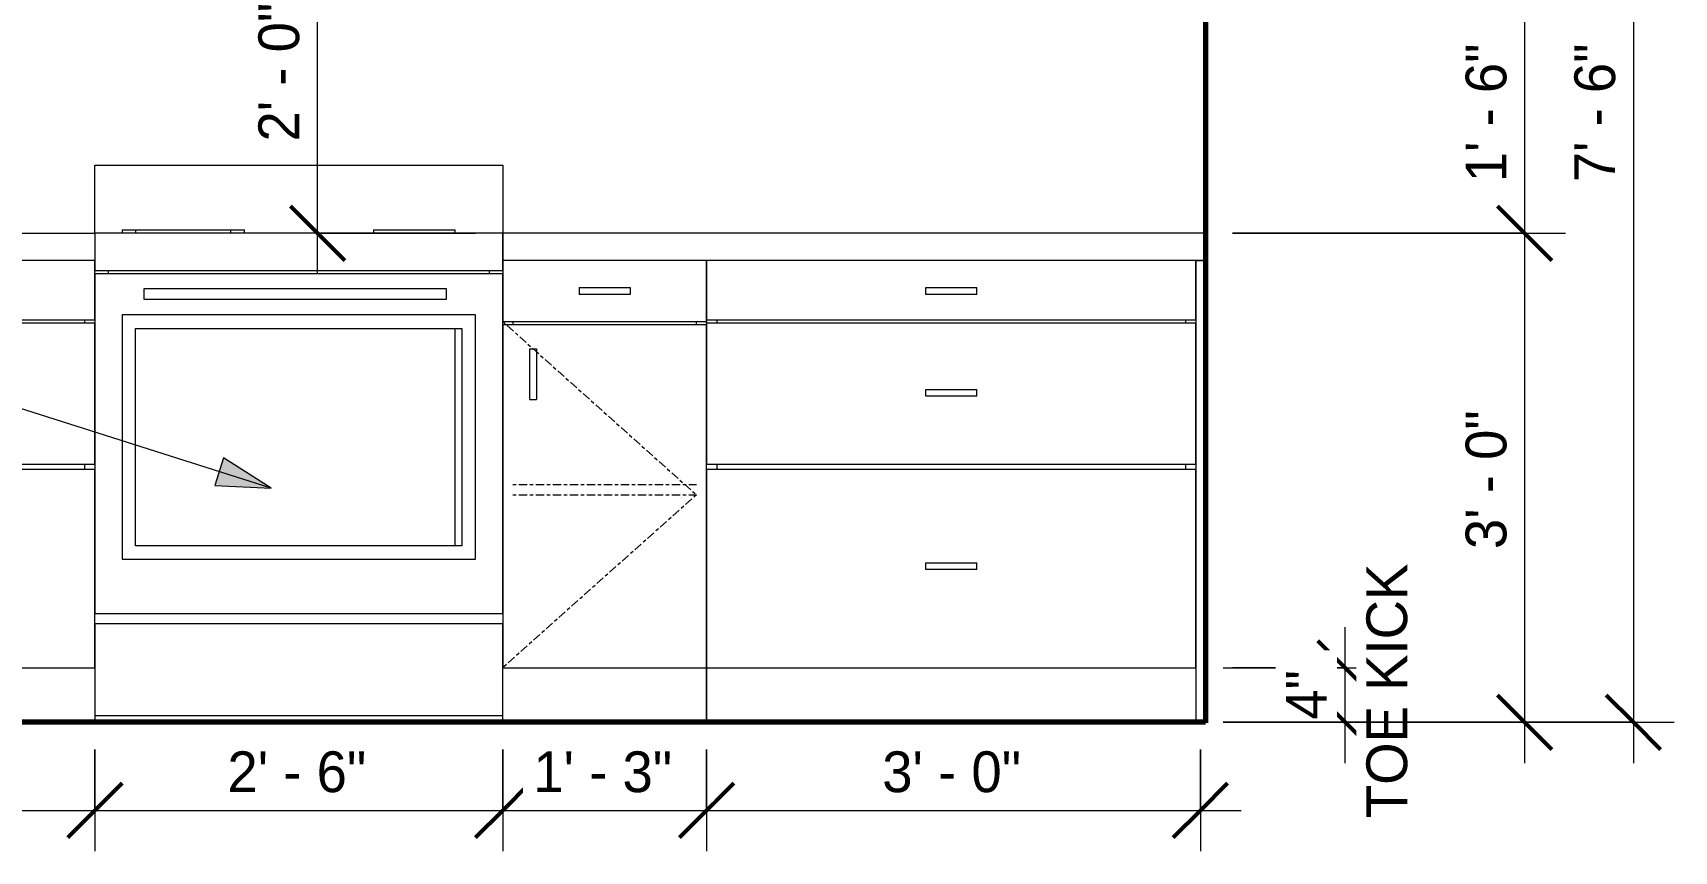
# Model space of a CAD drawing. Header units: inches. Extents: x -3862 to -1699, y -13 to 10420.
# Drawn here: x -3207.7 to -3087, y -9.5 to 50.8 of the extents above; entities that cross this region are included whole.
import ezdxf

# ---------------------------------------------------------------- set-up
doc = ezdxf.new("R2010")
doc.units = ezdxf.units.IN
doc.header["$MEASUREMENT"] = 0
doc.linetypes.add('Center', pattern=[1.25, 0.25, -0.1875, 0.625, -0.1875])
for name, color, linetype, lineweight in [('0-5', 130, 'Continuous', 5), ('A-ANNO-DIMS', 211, 'Continuous', 9), ('A-ANNO-DIMS-32', 211, 'Continuous', 9), ('A-FLOR-2', 7, 'Continuous', 70), ('A-WALL', 113, 'Continuous', 18), ('A-WALL-1', 7, 'Continuous', 70), ('G-ANNO-TEXT', 231, 'Continuous', 9), ('Q-CASE', 31, 'Continuous', 9), ('Q-CASE-2', 31, 'Center', 9), ('Q-SPCQ', 91, 'Continuous', 9)]:
    doc.layers.add(name, color=color, linetype=linetype, lineweight=lineweight)
doc.styles.add('Century Gothic', font='ufonts.com_century-gothic.ttf', dxfattribs={"height": 3})
doc.dimstyles.new('OD_1__HACK', dxfattribs={"dimscale": 12, "dimtxt": 3.132505, "dimasz": 0.333333, "dimexe": 0.25, "dimexo": 0.166667, "dimgap": 0.041667, "dimtad": 1, "dimdec": 0, "dimzin": 3, "dimdsep": 46, "dimlunit": 4, "dimtxsty": 'Century Gothic', "dimblk1": 'OBLIQUE', "dimblk2": 'OBLIQUE', "dimsah": 1, "dimcen": 0.09, "dimdle": 0.25, "dimazin": 0, "dimtfac": 1, "dimtdec": 4, "dimtix": 1, "dimtmove": 0, "dimatfit": 3, "dimfxl": 1, "dimtvp": 1, "dimtfill": 1, "dimfrac": 2, "dimtolj": 1, "dimtzin": 0, "dimarcsym": 2})
doc.dimstyles.new('OD_1__HACK_2', dxfattribs={"dimscale": 12, "dimtxt": 3.132505, "dimasz": 0.333333, "dimexe": 0.25, "dimexo": 0.166667, "dimgap": 0.041667, "dimtad": 1, "dimdec": 0, "dimzin": 3, "dimdsep": 46, "dimlunit": 4, "dimtxsty": 'Century Gothic', "dimblk1": 'OBLIQUE', "dimblk2": 'OBLIQUE', "dimsah": 1, "dimcen": 0.09, "dimdle": 0.25, "dimazin": 0, "dimtfac": 1, "dimtdec": 4, "dimtix": 1, "dimtmove": 0, "dimatfit": 3, "dimfxl": 1, "dimtvp": 1, "dimtfill": 1, "dimfrac": 2, "dimtolj": 1, "dimtzin": 0, "dimarcsym": 2})

# ---------------------------------------------------------------- blocks, each defined once
blk = doc.blocks.new('CTR - 1st Phase - Shell_rvt-2-1ST FLOOR - 2BD D - ADA TYPE B - KITCHEN BACK WALL')
at = {"layer": 'A-FLOR-2'}
blk.add_line((-10017.71, 0), (-10165.81, 0), dxfattribs=at)
at = {"layer": 'A-WALL-1'}
blk.add_line((-10017.71, 108.75), (-10017.71, -0.03), dxfattribs=at)
blk = doc.blocks.new('Single Door 1 Drawer 211 - 211 Base Cabinet Single Door1 Drawer 15_-2709781-1ST FLOOR - 2BD D - ADA TYPE B - KITCHEN BACK WALL')
at = {"layer": 'Q-CASE'}
for p, q in [((-10069.42, 34), (-10069.42, 29.5)), ((-10054.42, 34), (-10069.42, 34)), ((-10054.42, 29.5), (-10054.42, 34)), ((-10063.79, 32), (-10060.04, 32)), ((-10063.79, 32), (-10063.79, 31.5)), ((-10060.04, 31.5), (-10063.79, 31.5)), ((-10060.04, 32), (-10060.04, 31.5)), ((-10069.42, 29.5), (-10054.42, 29.5)), ((-10069.42, 29.25), (-10069.42, 4)), ((-10054.42, 29.25), (-10069.42, 29.25)), ((-10068.67, 29.5), (-10068.67, 29.25)), ((-10055.17, 29.25), (-10055.17, 29.5)), ((-10054.42, 29.5), (-10054.42, 29.37)), ((-10054.42, 4), (-10054.42, 29.25)), ((-10067.41, 27.5), (-10066.92, 27.5)), ((-10067.41, 23.75), (-10067.41, 27.5)), ((-10066.92, 27.5), (-10066.92, 23.75)), ((-10067.41, 23.75), (-10066.92, 23.75)), ((-10069.42, 4), (-10054.42, 4)), ((-10054.42, 0), (-10054.42, 4))]:
    blk.add_line(p, q, dxfattribs=at)
at = {"layer": 'Q-CASE-2'}
for p, q in [((-10069.42, 29.5), (-10055.17, 16.75)), ((-10068.67, 17.5), (-10055.17, 17.5)), ((-10055.17, 16.75), (-10069.42, 4)), ((-10068.67, 16.75), (-10055.17, 16.75))]:
    blk.add_line(p, q, dxfattribs=at)
blk = doc.blocks.new('Base Cabinet 3 Drawer 230 - Base Cabinet 3 Drawer 230 36_-2567957-1ST FLOOR - 2BD D - ADA TYPE B - KITCHEN BACK WALL')
at = {"layer": 'Q-CASE'}
for p, q in [((-10018.42, 34), (-10054.42, 34)), ((-10054.42, 34), (-10054.42, 29.62)), ((-10018.42, 29.62), (-10018.42, 34)), ((-10038.29, 32), (-10034.54, 32)), ((-10038.29, 31.5), (-10038.29, 32)), ((-10034.54, 31.5), (-10038.29, 31.5)), ((-10034.54, 31.5), (-10034.54, 32)), ((-10054.42, 29.62), (-10018.42, 29.62)), ((-10054.42, 29.37), (-10054.42, 29.5)), ((-10018.42, 29.37), (-10054.42, 29.37)), ((-10054.42, 29.37), (-10054.42, 19)), ((-10053.67, 29.62), (-10053.67, 29.37)), ((-10019.17, 29.37), (-10019.17, 29.62)), ((-10018.42, 19), (-10018.42, 29.37)), ((-10038.29, 24.5), (-10034.54, 24.5)), ((-10038.29, 24), (-10038.29, 24.5)), ((-10034.54, 24), (-10034.54, 24.5)), ((-10034.54, 24), (-10038.29, 24)), ((-10054.42, 19), (-10018.42, 19)), ((-10018.42, 18.62), (-10054.42, 18.62)), ((-10054.42, 18.62), (-10054.42, 4)), ((-10053.67, 19), (-10053.67, 18.62)), ((-10019.17, 18.62), (-10019.17, 19)), ((-10018.42, 4), (-10018.42, 18.62)), ((-10038.29, 11.75), (-10034.54, 11.75)), ((-10038.29, 11.25), (-10038.29, 11.75)), ((-10034.54, 11.25), (-10038.29, 11.25)), ((-10034.54, 11.25), (-10034.54, 11.75)), ((-10054.42, 4), (-10018.42, 4)), ((-10054.42, 4), (-10054.42, 0))]:
    blk.add_line(p, q, dxfattribs=at)
blk = doc.blocks.new('Base Cabinet 3 Drawer 230 - Base Cabinet 3 Drawer 230 30_-2571672-1ST FLOOR - 2BD D - ADA TYPE B - KITCHEN BACK WALL')
at = {"layer": 'Q-CASE'}
for p, q in [((-10099.42, 34), (-10129.42, 34)), ((-10129.42, 34), (-10129.42, 29.62)), ((-10099.42, 29.62), (-10099.42, 34)), ((-10116.29, 32), (-10112.54, 32)), ((-10116.29, 31.5), (-10116.29, 32)), ((-10112.54, 31.5), (-10116.29, 31.5)), ((-10112.54, 31.5), (-10112.54, 32)), ((-10129.42, 29.62), (-10099.42, 29.62)), ((-10129.42, 29.37), (-10129.42, 29.62)), ((-10099.42, 29.37), (-10129.42, 29.37)), ((-10129.42, 29.37), (-10129.42, 19)), ((-10128.67, 29.62), (-10128.67, 29.37)), ((-10100.17, 29.37), (-10100.17, 29.62)), ((-10099.42, 19), (-10099.42, 29.37)), ((-10116.29, 24.5), (-10112.54, 24.5)), ((-10116.29, 24), (-10116.29, 24.5)), ((-10112.54, 24), (-10112.54, 24.5)), ((-10112.54, 24), (-10116.29, 24)), ((-10129.42, 19), (-10099.42, 19)), ((-10129.42, 18.62), (-10129.42, 19)), ((-10099.42, 18.62), (-10129.42, 18.62)), ((-10129.42, 18.62), (-10129.42, 4)), ((-10128.67, 19), (-10128.67, 18.62)), ((-10100.17, 18.62), (-10100.17, 19)), ((-10099.42, 4), (-10099.42, 18.62)), ((-10116.29, 11.75), (-10112.54, 11.75)), ((-10116.29, 11.25), (-10116.29, 11.75)), ((-10112.54, 11.25), (-10116.29, 11.25)), ((-10112.54, 11.25), (-10112.54, 11.75)), ((-10129.42, 4), (-10099.42, 4)), ((-10129.42, 4), (-10129.42, 0))]:
    blk.add_line(p, q, dxfattribs=at)
blk = doc.blocks.new('Cabinet Filler29 - Cabinet Filler-2766051-1ST FLOOR - 2BD D - ADA TYPE B - KITCHEN BACK WALL')
at = {"layer": 'A-WALL'}
for q in [(-10017.71, 34), (-10018.42, 0)]:
    blk.add_line((-10018.42, 34), q, dxfattribs=at)
blk = doc.blocks.new('DIMBLOCK36-1ST FLOOR - 2BD D - ADA TYPE B - KITCHEN BACK WALL')
at = {"layer": 'A-ANNO-DIMS-32', "lineweight": 50}
for p, q in [((-3097.99, 54), (-3099.99, 56)), ((-3097.99, 54), (-3095.99, 52)), ((-3097.99, 36), (-3099.99, 38)), ((-3097.99, 36), (-3095.99, 34))]:
    blk.add_line(p, q, dxfattribs=at)
at = {"layer": 'A-ANNO-DIMS-32'}
for p, q in [((-3144.54, 54), (-3094.99, 54)), ((-3097.99, 54), (-3144.54, 54)), ((-3097.99, 54), (-3097.99, 36)), ((-3119.47, 36), (-3094.99, 36)), ((-3097.99, 36), (-3119.47, 36))]:
    blk.add_line(p, q, dxfattribs=at)
at = {"layer": 'A-ANNO-DIMS-32', "color": 0, "insert": (-3102.33, 39.75), "char_height": 3, "width": 12.5897, "attachment_point": 1, "rotation": 90, "line_spacing_factor": 0.984502, "style": 'Century Gothic', "bg_fill": 3, "box_fill_scale": 1.25, "bg_fill_color": 256, "bg_fill_true_color": 13158600, "bg_fill_transparency": 0}
blk.add_mtext('1\' - 6"', dxfattribs=at)
blk = doc.blocks.new('_Oblique')
at = {"color": 0, "linetype": 'ByBlock', "lineweight": -2}
blk.add_line((-0.5, -0.5), (0.5, 0.5), dxfattribs=at)
blk = doc.blocks.new('DIMBLOCK37-1ST FLOOR - 2BD D - ADA TYPE B - KITCHEN BACK WALL')
at = {"layer": 'A-ANNO-DIMS-32', "lineweight": 50}
for p, q in [((-3097.99, 36), (-3099.99, 38)), ((-3097.99, 36), (-3095.99, 34)), ((-3097.99, 0), (-3099.99, 2)), ((-3097.99, 0), (-3095.99, -2))]:
    blk.add_line(p, q, dxfattribs=at)
at = {"layer": 'A-ANNO-DIMS-32'}
for p, q in [((-3119.47, 36), (-3094.99, 36)), ((-3097.99, 36), (-3119.47, 36)), ((-3097.99, 36), (-3097.99, -3)), ((-3119.22, 0), (-3094.99, 0)), ((-3097.99, 0), (-3119.22, 0))]:
    blk.add_line(p, q, dxfattribs=at)
at = {"layer": 'A-ANNO-DIMS-32', "color": 0, "insert": (-3102.33, 12.75), "char_height": 3, "width": 12.5897, "attachment_point": 1, "rotation": 90, "line_spacing_factor": 0.984502, "style": 'Century Gothic', "bg_fill": 3, "box_fill_scale": 1.25, "bg_fill_color": 256, "bg_fill_true_color": 13158600, "bg_fill_transparency": 0}
blk.add_mtext('3\' - 0"', dxfattribs=at)
blk = doc.blocks.new('DIMBLOCK43-1ST FLOOR - 2BD D - ADA TYPE B - KITCHEN BACK WALL')
at = {"layer": 'A-ANNO-DIMS-32'}
for p, q in [((-3233.17, -2), (-3233.17, -9.49)), ((-3233.17, -6.49), (-3233.17, -2)), ((-3203.17, -2), (-3203.17, -9.49)), ((-3203.17, -6.49), (-3203.17, -2)), ((-3233.17, -6.49), (-3203.17, -6.49))]:
    blk.add_line(p, q, dxfattribs=at)
at = {"layer": 'A-ANNO-DIMS-32', "lineweight": 50}
for p, q in [((-3233.17, -6.49), (-3231.17, -4.49)), ((-3203.17, -6.49), (-3201.17, -4.49)), ((-3233.17, -6.49), (-3235.17, -8.49)), ((-3203.17, -6.49), (-3205.17, -8.49))]:
    blk.add_line(p, q, dxfattribs=at)
at = {"layer": 'A-ANNO-DIMS-32', "color": 0, "insert": (-3223.42, -2.14), "char_height": 3, "width": 12.5897, "attachment_point": 1, "line_spacing_factor": 0.984502, "style": 'Century Gothic', "bg_fill": 3, "box_fill_scale": 1.25, "bg_fill_color": 256, "bg_fill_true_color": 13158600, "bg_fill_transparency": 0}
blk.add_mtext('2\' - 6"', dxfattribs=at)
blk = doc.blocks.new('DIMBLOCK44-1ST FLOOR - 2BD D - ADA TYPE B - KITCHEN BACK WALL')
at = {"layer": 'A-ANNO-DIMS-32'}
for p, q in [((-3203.17, -2), (-3203.17, -9.49)), ((-3203.17, -6.49), (-3203.17, -2)), ((-3173.17, -2), (-3173.17, -9.49)), ((-3173.17, -6.49), (-3173.17, -2)), ((-3203.17, -6.49), (-3173.17, -6.49))]:
    blk.add_line(p, q, dxfattribs=at)
at = {"layer": 'A-ANNO-DIMS-32', "lineweight": 50}
for p, q in [((-3203.17, -6.49), (-3201.17, -4.49)), ((-3173.17, -6.49), (-3171.17, -4.49)), ((-3203.17, -6.49), (-3205.17, -8.49)), ((-3173.17, -6.49), (-3175.17, -8.49))]:
    blk.add_line(p, q, dxfattribs=at)
at = {"layer": 'A-ANNO-DIMS-32', "color": 0, "insert": (-3193.42, -2.14), "char_height": 3, "width": 12.5897, "attachment_point": 1, "line_spacing_factor": 0.984502, "style": 'Century Gothic', "bg_fill": 3, "box_fill_scale": 1.25, "bg_fill_color": 256, "bg_fill_true_color": 13158600, "bg_fill_transparency": 0}
blk.add_mtext('2\' - 6"', dxfattribs=at)
blk = doc.blocks.new('DIMBLOCK45-1ST FLOOR - 2BD D - ADA TYPE B - KITCHEN BACK WALL')
at = {"layer": 'A-ANNO-DIMS-32'}
for p, q in [((-3173.17, -2), (-3173.17, -9.49)), ((-3173.17, -6.49), (-3173.17, -2)), ((-3158.17, -2), (-3158.17, -9.49)), ((-3158.17, -6.49), (-3158.17, -2)), ((-3173.17, -6.49), (-3158.17, -6.49))]:
    blk.add_line(p, q, dxfattribs=at)
at = {"layer": 'A-ANNO-DIMS-32', "lineweight": 50}
for p, q in [((-3173.17, -6.49), (-3171.17, -4.49)), ((-3158.17, -6.49), (-3156.17, -4.49)), ((-3173.17, -6.49), (-3175.17, -8.49)), ((-3158.17, -6.49), (-3160.17, -8.49))]:
    blk.add_line(p, q, dxfattribs=at)
at = {"layer": 'A-ANNO-DIMS-32', "color": 0, "insert": (-3170.92, -2.14), "char_height": 3, "width": 12.5897, "attachment_point": 1, "line_spacing_factor": 0.984502, "style": 'Century Gothic', "bg_fill": 3, "box_fill_scale": 1.25, "bg_fill_color": 256, "bg_fill_true_color": 13158600, "bg_fill_transparency": 0}
blk.add_mtext('1\' - 3"', dxfattribs=at)
blk = doc.blocks.new('DIMBLOCK46-1ST FLOOR - 2BD D - ADA TYPE B - KITCHEN BACK WALL')
at = {"layer": 'A-ANNO-DIMS-32'}
for p, q in [((-3158.17, -2), (-3158.17, -9.49)), ((-3158.17, -6.49), (-3158.17, -2)), ((-3121.84, -2), (-3121.84, -9.49)), ((-3121.84, -6.49), (-3121.84, -2)), ((-3158.17, -6.49), (-3118.84, -6.49))]:
    blk.add_line(p, q, dxfattribs=at)
at = {"layer": 'A-ANNO-DIMS-32', "lineweight": 50}
for p, q in [((-3158.17, -6.49), (-3156.17, -4.49)), ((-3121.84, -6.49), (-3119.84, -4.49)), ((-3158.17, -6.49), (-3160.17, -8.49)), ((-3121.84, -6.49), (-3123.84, -8.49))]:
    blk.add_line(p, q, dxfattribs=at)
at = {"layer": 'A-ANNO-DIMS-32', "color": 0, "insert": (-3145.25, -2.14), "char_height": 3, "width": 12.5897, "attachment_point": 1, "line_spacing_factor": 0.984502, "style": 'Century Gothic', "bg_fill": 3, "box_fill_scale": 1.25, "bg_fill_color": 256, "bg_fill_true_color": 13158600, "bg_fill_transparency": 0}
blk.add_mtext('3\' - 0"', dxfattribs=at)
blk = doc.blocks.new('DIMBLOCK48-1ST FLOOR - 2BD D - ADA TYPE B - KITCHEN BACK WALL')
at = {"layer": 'A-ANNO-DIMS-32'}
for p, q in [((-3111.2, -3), (-3111.2, 7)), ((-3120.17, 4), (-3108.2, 4)), ((-3111.2, 4), (-3119.47, 4)), ((-3120.17, 0), (-3108.2, 0)), ((-3111.2, 0), (-3120.17, 0))]:
    blk.add_line(p, q, dxfattribs=at)
at = {"layer": 'A-ANNO-DIMS-32', "lineweight": 50}
for p, q in [((-3111.2, 4), (-3113.2, 6)), ((-3111.2, 4), (-3109.2, 2)), ((-3111.2, 0), (-3113.2, 2)), ((-3111.2, 0), (-3109.2, -2))]:
    blk.add_line(p, q, dxfattribs=at)
at = {"layer": 'A-ANNO-DIMS-32', "color": 0, "char_height": 3, "attachment_point": 1, "rotation": 90, "line_spacing_factor": 0.984502, "style": 'Century Gothic', "bg_fill": 3, "box_fill_scale": 1.25, "bg_fill_color": 256, "bg_fill_true_color": 13158600, "bg_fill_transparency": 0}
for s, insert, width in [('TOE KICK', (-3109.63, -7.05), 21.7187), ('4"', (-3115.55, 0.19), 4.3557)]:
    blk.add_mtext(s, dxfattribs=dict(at, insert=insert, width=width))
blk = doc.blocks.new('DIMBLOCK49-1ST FLOOR - 2BD D - ADA TYPE B - KITCHEN BACK WALL')
at = {"layer": 'A-ANNO-DIMS-32'}
for p, q in [((-3089.99, 93), (-3089.99, -3)), ((-3120.54, 90), (-3086.99, 90)), ((-3089.99, 90), (-3119.47, 90)), ((-3120.17, 0), (-3086.99, 0)), ((-3089.99, 0), (-3120.17, 0))]:
    blk.add_line(p, q, dxfattribs=at)
at = {"layer": 'A-ANNO-DIMS-32', "lineweight": 50}
for p, q in [((-3089.99, 90), (-3091.99, 92)), ((-3089.99, 90), (-3087.99, 88)), ((-3089.99, 0), (-3091.99, 2)), ((-3089.99, 0), (-3087.99, -2))]:
    blk.add_line(p, q, dxfattribs=at)
at = {"layer": 'A-ANNO-DIMS-32', "color": 0, "insert": (-3094.33, 39.75), "char_height": 3, "width": 12.5897, "attachment_point": 1, "rotation": 90, "line_spacing_factor": 0.984502, "style": 'Century Gothic', "bg_fill": 3, "box_fill_scale": 1.25, "bg_fill_color": 256, "bg_fill_true_color": 13158600, "bg_fill_transparency": 0}
blk.add_mtext('7\' - 6"', dxfattribs=at)
blk = doc.blocks.new('DIMBLOCK51-1ST FLOOR - 2BD D - ADA TYPE B - KITCHEN BACK WALL')
at = {"layer": 'A-ANNO-DIMS-32'}
for p, q in [((-3186.79, 33), (-3186.79, 63)), ((-3187.62, 60), (-3183.79, 60)), ((-3186.79, 60), (-3187.62, 60)), ((-3175.17, 36), (-3189.79, 36)), ((-3186.79, 36), (-3175.17, 36))]:
    blk.add_line(p, q, dxfattribs=at)
at = {"layer": 'A-ANNO-DIMS-32', "lineweight": 50}
for p, q in [((-3186.79, 60), (-3188.79, 62)), ((-3186.79, 60), (-3184.79, 58)), ((-3186.79, 36), (-3188.79, 38)), ((-3186.79, 36), (-3184.79, 34))]:
    blk.add_line(p, q, dxfattribs=at)
at = {"layer": 'A-ANNO-DIMS-32', "color": 0, "insert": (-3191.14, 42.75), "char_height": 3, "width": 12.5897, "attachment_point": 1, "rotation": 90, "line_spacing_factor": 0.984502, "style": 'Century Gothic', "bg_fill": 3, "box_fill_scale": 1.25, "bg_fill_color": 256, "bg_fill_true_color": 13158600, "bg_fill_transparency": 0}
blk.add_mtext('2\' - 0"', dxfattribs=at)

msp = doc.modelspace()

# ---------------------------------------------------------------- hatches: boundary and pattern name
at = {"layer": 'G-ANNO-TEXT'}
msp.add_hatch(color=256, dxfattribs=at).paths.add_polyline_path([(-3190.21, 17.24), (-3193.7, 19.48), (-3194.35, 17.44)], flags=0)

# ---------------------------------------------------------------- linework, layer by layer
at = {"layer": 'A-WALL'}
for p, q in [((-3233.42, 36), (-3203.17, 36)), ((-3203.17, 36), (-3203.17, 34)), ((-3173.17, 36), (-3173.17, 34)), ((-3121.47, 36), (-3173.17, 36)), ((-3203.17, 34), (-3233.42, 34)), ((-3121.47, 34), (-3173.17, 34))]:
    msp.add_line(p, q, dxfattribs=at)
at = {"layer": 'G-ANNO-TEXT'}
for p, q in [((-3190.21, 17.24), (-3275.36, 44.34)), ((-3193.7, 19.48), (-3194.35, 17.44)), ((-3190.21, 17.24), (-3193.7, 19.48)), ((-3194.35, 17.44), (-3190.21, 17.24))]:
    msp.add_line(p, q, dxfattribs=at)
at = {"layer": 'Q-SPCQ'}
for p, q in [((-3203.17, 36), (-3203.17, 41)), ((-3203.17, 41), (-3173.17, 41)), ((-3173.17, 41), (-3173.17, 36)), ((-3201.17, 36.25), (-3201.17, 36)), ((-3201.17, 36.25), (-3200.19, 36.25)), ((-3200.17, 36.25), (-3200.17, 36)), ((-3200.17, 36.25), (-3193.17, 36.25)), ((-3193.17, 36), (-3193.17, 36.25)), ((-3193.15, 36.25), (-3192.17, 36.25)), ((-3192.17, 36), (-3192.17, 36.25)), ((-3182.67, 36.25), (-3182.67, 36)), ((-3182.67, 36.25), (-3176.67, 36.25)), ((-3176.67, 36), (-3176.67, 36.25)), ((-3173.17, 36), (-3203.17, 36)), ((-3203.17, 36), (-3203.17, 33.26)), ((-3173.17, 33.26), (-3173.17, 36)), ((-3203.17, 33.26), (-3173.17, 33.26)), ((-3173.17, 33.01), (-3203.17, 33.01)), ((-3203.17, 33.01), (-3203.17, 8)), ((-3202.17, 33.01), (-3202.17, 33.26)), ((-3174.17, 33.26), (-3174.17, 33.01)), ((-3173.17, 8), (-3173.17, 33.01)), ((-3177.3, 31.9), (-3199.56, 31.9)), ((-3199.56, 31.9), (-3199.56, 31.15)), ((-3177.3, 31.15), (-3177.3, 31.9)), ((-3199.56, 31.15), (-3177.3, 31.15)), ((-3175.17, 30), (-3201.17, 30)), ((-3201.17, 30), (-3201.17, 12)), ((-3200.17, 13), (-3200.17, 29)), ((-3200.17, 29), (-3176.17, 29)), ((-3176.67, 13), (-3176.67, 29)), ((-3176.17, 29), (-3176.17, 13)), ((-3175.17, 12), (-3175.17, 30)), ((-3176.17, 13), (-3200.17, 13)), ((-3201.17, 12), (-3175.17, 12)), ((-3203.17, 8), (-3173.17, 8)), ((-3173.17, 7.25), (-3203.17, 7.25)), ((-3203.17, 7.25), (-3203.17, 0.5)), ((-3173.17, 0.5), (-3173.17, 7.25)), ((-3203.17, 0.5), (-3173.17, 0.5)), ((-3203.17, 0.5), (-3203.17, 0)), ((-3173.17, 0), (-3173.17, 0.5))]:
    msp.add_line(p, q, dxfattribs=at)

# ---------------------------------------------------------------- block references
at = {"layer": '0-5'}
msp.add_blockref('CTR - 1st Phase - Shell_rvt-2-1ST FLOOR - 2BD D - ADA TYPE B - KITCHEN BACK WALL', (6896.25, 0), dxfattribs=at)
at = {"layer": 'A-WALL'}
msp.add_blockref('Cabinet Filler29 - Cabinet Filler-2766051-1ST FLOOR - 2BD D - ADA TYPE B - KITCHEN BACK WALL', (6896.25, 0), dxfattribs=at)
at = {"layer": 'Q-CASE'}
for name in ['Base Cabinet 3 Drawer 230 - Base Cabinet 3 Drawer 230 30_-2571672-1ST FLOOR - 2BD D - ADA TYPE B - KITCHEN BACK WALL', 'Single Door 1 Drawer 211 - 211 Base Cabinet Single Door1 Drawer 15_-2709781-1ST FLOOR - 2BD D - ADA TYPE B - KITCHEN BACK WALL', 'Base Cabinet 3 Drawer 230 - Base Cabinet 3 Drawer 230 36_-2567957-1ST FLOOR - 2BD D - ADA TYPE B - KITCHEN BACK WALL']:
    msp.add_blockref(name, (6896.25, 0), dxfattribs=at)

# ---------------------------------------------------------------- next in the draw order: dimensions: what is measured, and where the dimension line sits
at = {"layer": 'A-ANNO-DIMS'}
for base, p1, p2, dimstyle, override, picture, middle in [((-3186.79, 60), (-3173.17, 36), (-3189.62, 60), 'OD_1__HACK_2', {"dimpost": '<>', "dimfxl": 29.096877}, 'DIMBLOCK51-1ST FLOOR - 2BD D - ADA TYPE B - KITCHEN BACK WALL', (-3188.87, 48)), ((-3097.99, 36), (-3146.54, 54), (-3121.47, 36), 'OD_1__HACK', {"dimpost": '<>', "dimfxl": 30.864457}, 'DIMBLOCK36-1ST FLOOR - 2BD D - ADA TYPE B - KITCHEN BACK WALL', (-3100.06, 45))]:
    dim = msp.add_linear_dim(base=base, p1=p1, p2=p2, angle=90, dimstyle=dimstyle, override=override, dxfattribs=at)
    dim.commit()
    dim.dimension.update_dxf_attribs({"geometry": picture, "text_midpoint": middle})
dim = msp.add_linear_dim(base=(-3203.17, -6.49), p1=(-3233.17, 0), p2=(-3203.17, 0), dimstyle='OD_1__HACK', override={"dimpost": '<>', "dimfxl": 30}, dxfattribs=at)
dim.commit()
dim.dimension.update_dxf_attribs({"geometry": 'DIMBLOCK43-1ST FLOOR - 2BD D - ADA TYPE B - KITCHEN BACK WALL', "text_midpoint": (-3218.17, -4.41)})

# ---------------------------------------------------------------- next in the draw order: dimensions: what is measured, and where the dimension line sits
dim = msp.add_linear_dim(base=(-3097.99, 0), p1=(-3121.47, 36), p2=(-3121.22, 0), angle=90, dimstyle='OD_1__HACK', override={"dimpost": '<>', "dimfxl": 36.000868}, dxfattribs=at)
dim.commit()
dim.dimension.update_dxf_attribs({"geometry": 'DIMBLOCK37-1ST FLOOR - 2BD D - ADA TYPE B - KITCHEN BACK WALL', "text_midpoint": (-3100.06, 18)})
dim = msp.add_linear_dim(base=(-3173.17, -6.49), p1=(-3203.17, 0), p2=(-3173.17, 0), dimstyle='OD_1__HACK', override={"dimpost": '<>', "dimfxl": 30}, dxfattribs=at)
dim.commit()
dim.dimension.update_dxf_attribs({"geometry": 'DIMBLOCK44-1ST FLOOR - 2BD D - ADA TYPE B - KITCHEN BACK WALL', "text_midpoint": (-3188.17, -4.41)})

# ---------------------------------------------------------------- next in the draw order: dimensions: what is measured, and where the dimension line sits
dim = msp.add_linear_dim(base=(-3158.17, -6.49), p1=(-3173.17, 0), p2=(-3158.17, 0), dimstyle='OD_1__HACK', override={"dimpost": '<>', "dimfxl": 15}, dxfattribs=at)
dim.commit()
dim.dimension.update_dxf_attribs({"geometry": 'DIMBLOCK45-1ST FLOOR - 2BD D - ADA TYPE B - KITCHEN BACK WALL', "text_midpoint": (-3165.67, -4.41)})

# ---------------------------------------------------------------- next in the draw order: dimensions: what is measured, and where the dimension line sits
dim = msp.add_linear_dim(base=(-3121.84, -6.49), p1=(-3158.17, 0), p2=(-3121.84, 0), dimstyle='OD_1__HACK', override={"dimpost": '<>', "dimfxl": 36.32908}, dxfattribs=at)
dim.commit()
dim.dimension.update_dxf_attribs({"geometry": 'DIMBLOCK46-1ST FLOOR - 2BD D - ADA TYPE B - KITCHEN BACK WALL', "text_midpoint": (-3140.01, -4.41)})

# ---------------------------------------------------------------- next in the draw order: dimensions: what is measured, and where the dimension line sits
dim = msp.add_linear_dim(base=(-3111.2, 4), p1=(-3122.17, 0), p2=(-3122.17, 4), angle=90, text='<>\\XTOE KICK', dimstyle='OD_1__HACK_2', override={"dimpost": '<>', "dimfxl": 4}, dxfattribs=at)
dim.commit()
dim.dimension.update_dxf_attribs({"geometry": 'DIMBLOCK48-1ST FLOOR - 2BD D - ADA TYPE B - KITCHEN BACK WALL', "text_midpoint": (-3111.2, 2)})

# ---------------------------------------------------------------- next in the draw order: dimensions: what is measured, and where the dimension line sits
dim = msp.add_linear_dim(base=(-3089.99, 0), p1=(-3122.54, 90), p2=(-3122.17, 0), angle=90, dimstyle='OD_1__HACK_2', override={"dimpost": '<>', "dimfxl": 90.000753}, dxfattribs=at)
dim.commit()
dim.dimension.update_dxf_attribs({"geometry": 'DIMBLOCK49-1ST FLOOR - 2BD D - ADA TYPE B - KITCHEN BACK WALL', "text_midpoint": (-3092.06, 45)})

doc.saveas('drawing.dxf')
